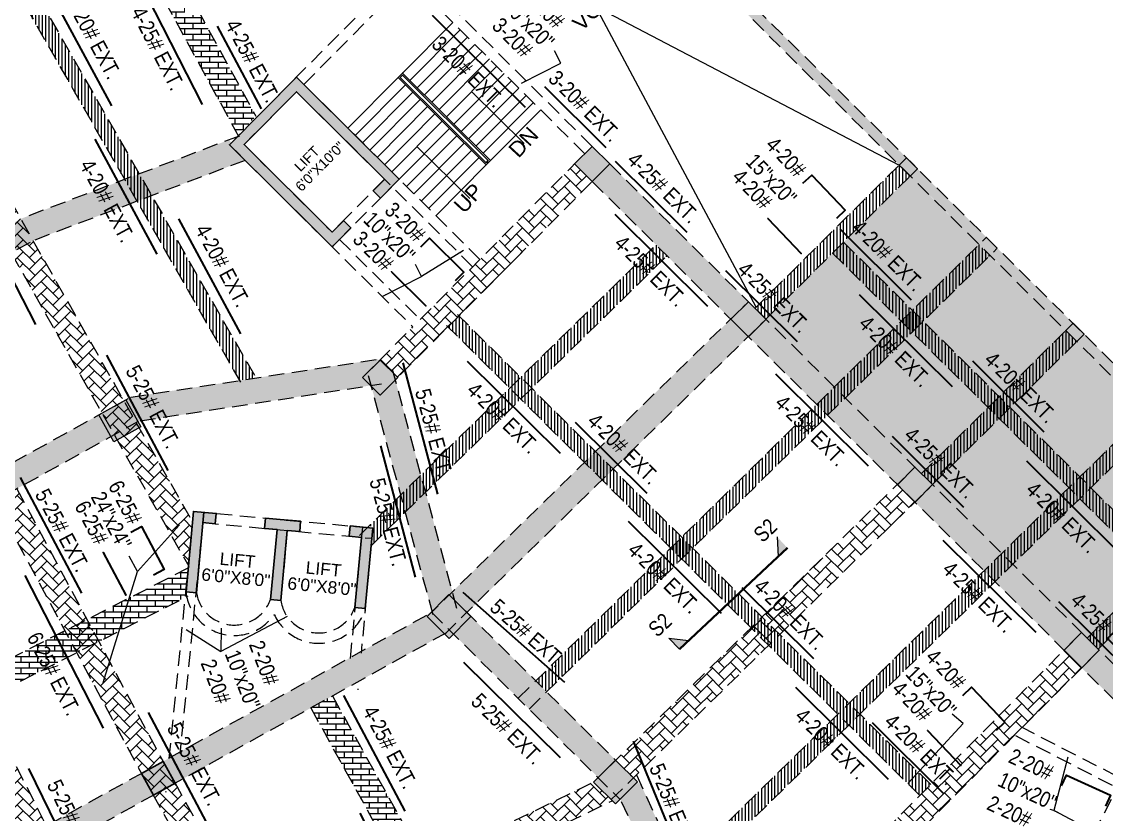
# Model space of a CAD drawing. Header units: inches. Extents: x 1182429 to 1211915, y -922309 to -906718.
# Drawn here: x 1184265 to 1185314, y -914226 to -913460 of the extents above; entities that cross this region are included whole.
import ezdxf

# ---------------------------------------------------------------- set-up
doc = ezdxf.new("R2010")
doc.units = ezdxf.units.IN
doc.header["$LTSCALE"] = 6
doc.linetypes.add('CONTINOUS', pattern=[2000000.0, 1000000.0, 1000000.0])
doc.linetypes.add('DASHED2', pattern=[0.375, 0.25, -0.125])
for name, color, linetype in [('A-CUTOUT', 3, 'CONTINOUS'), ('COLL SIZE', 160, 'Continuous'), ('DIM', 7, 'Continuous'), ('door', 5, 'Continuous'), ('FITTING', 24, 'Continuous'), ('TW', 5, 'Continuous')]:
    doc.layers.add(name, color=color, linetype=linetype)
for name, color, linetype, lineweight in [('COL MARK', 210, 'Continuous', 18), ('column', 240, 'Continuous', 25), ('DIM-2', 1, 'Continuous', 13), ('GRID DIM-2', 1, 'Continuous', 9), ('REINF', 5, 'Continuous', 30), ('v.b', 200, 'Continuous', 5), ('W', 250, 'Continuous', 5), ('wall', 7, 'Continuous', 30), ('wall new', 3, 'Continuous', 25)]:
    doc.layers.add(name, color=color, linetype=linetype, lineweight=lineweight)
doc.styles.add('ARI', font='arial.ttf')
doc.styles.add('IQ', font='ARIALN.TTF')
doc.dimstyles.new('Copy(2) of AA', dxfattribs={"dimtxt": 12, "dimasz": 4, "dimexe": 0.18, "dimexo": 0, "dimgap": 0.09, "dimtad": 0, "dimdec": 0, "dimzin": 0, "dimdsep": 46, "dimlunit": 3, "dimtxsty": 'ARI', "dimblk": 'OBLIQUE', "dimcen": 0.09, "dimclrd": 7, "dimclre": 7, "dimclrt": 7, "dimadec": 0, "dimazin": 0, "dimtfac": 1, "dimtdec": 0, "dimtofl": 0, "dimtmove": 0, "dimatfit": 3, "dimfxl": 1, "dimtolj": 1, "dimtzin": 0, "dimlwd": 5, "dimlwe": 5, "dimarcsym": 0})
pattern_1 = [(0, (44661.9175, -12869.1655), (0, 5.419344), []), (90, (44661.9175, -12869.1655), (-8.128, 5.419344), [5.419344, -5.419344])]
pattern_2 = [(45, (44661.9175, -12869.1655), (0, 11.494727835), [24.384, -8.128]), (135, (44667.665, -12863.418), (1e-15, 11.494727835), [24.384, -8.128])]
pattern_3 = [(0, (53435.826, -12869.1655), (0, 5.419344), []), (90, (53435.826, -12869.1655), (-8.128, 5.419344), [5.419344, -5.419344])]
pattern_4 = [(90, (53435.826, -12869.1655), (-3.175, 0), [])]

# ---------------------------------------------------------------- blocks, each defined once
blk = doc.blocks.new('_Oblique')
at = {"layer": 'DIM', "color": 0, "lineweight": -2}
blk.add_line((-0.5, -0.5), (0.5, 0.5), dxfattribs=at)

msp = doc.modelspace()

# ---------------------------------------------------------------- hatches: boundary and pattern name
at = {"layer": 'A-CUTOUT', "lineweight": 0, "ltscale": 0.3}
h = msp.add_hatch(dxfattribs=at)
h.set_pattern_fill('AR-BRSTD', color=256, scale=0.08)
h.set_pattern_definition(pattern_3)
h.paths.add_polyline_path([(1184448, -913521.7), (1184242.1, -913145), (1184264.4, -913135.8), (1184445.2, -913466.6), (1184491.4, -913551.2), (1184474.5, -913570.1)])
h = msp.add_hatch(dxfattribs=at)
h.set_pattern_fill('AR-BRSTD', color=256, scale=0.08)
h.set_pattern_definition(pattern_1)
h.paths.add_polyline_path([(1183360.6, -914141.5), (1183360.6, -914141.5), (1183366.4, -914155.5), (1183368.5, -914159.4), (1183371.6, -914157.8), (1184276.1, -913671.4), (1184481, -913593.9), (1184465.5, -913574.1), (1184264.7, -913650.2), (1184162.6, -913705.1), (1183857.3, -913869.3), (1183626.8, -913993.3), (1183358.9, -914137.3)])
h = msp.add_hatch(dxfattribs=at)
h.set_pattern_fill('AR-BRSTD', color=256, scale=0.08)
h.set_pattern_definition(pattern_1)
h.paths.add_polyline_path([(1184833.6, -913597.3), (1185551.4, -914310), (1185539.9, -914332.5), (1185534.5, -914327.1), (1184816.7, -913614.3)])
h = msp.add_hatch(dxfattribs=at)
h.set_pattern_fill('AR-BRSTD', color=256, scale=0.08)
h.set_pattern_definition(pattern_1)
h.paths.add_polyline_path([(1183752.9, -914330.4), (1183754.6, -914334.6), (1183762.4, -914352.5), (1183911.2, -914276.8), (1184076.8, -914192.5), (1184180.5, -914139.8), (1184268.6, -914094.9), (1184372.9, -914041.8), (1184422.9, -914016.4), (1184425.3, -913988.2), (1184336.8, -914033), (1184250.7, -914077.1), (1184125.3, -914140.9), (1184018.2, -914195.4), (1183892.2, -914259.5), (1183804.7, -914304)])
h = msp.add_hatch(dxfattribs=at)
h.set_pattern_fill('AR-BRSTD', color=256, scale=0.08)
h.set_pattern_definition(pattern_3)
h.paths.add_polyline_path([(1184709.3, -914420.6), (1184544.5, -914123.2), (1184565.5, -914111.6), (1184701.8, -914357.6), (1184747.9, -914440.9), (1184727, -914452.5)])
at = {"layer": 'COL MARK', "lineweight": 30}
h = msp.add_hatch(color=256, dxfattribs=at)
h.dxf.hatch_style = 1
h.paths.add_polyline_path([(1184339.5, -913839.9), (1184365.8, -913825.4), (1184380.3, -913851.6), (1184354.1, -913866.1)])
h = msp.add_hatch(color=256, dxfattribs=at)
h.dxf.hatch_style = 1
h.paths.add_polyline_path([(1184657, -914034.9), (1184678.1, -914013.6), (1184699.4, -914034.8), (1184678.2, -914056)])
h = msp.add_hatch(color=256, dxfattribs=at)
h.dxf.hatch_style = 1
h.paths.add_polyline_path([(1184818, -914194.9), (1184839.2, -914173.6), (1184860.5, -914194.7), (1184839.3, -914216)])
at = {"layer": 'COLL SIZE', "lineweight": 25, "ltscale": 100}
h = msp.add_hatch(color=256, dxfattribs=at)
h.dxf.hatch_style = 1
h.paths.add_polyline_path([(1185124.1, -913609.1), (1185113.4, -913598.5), (1185120.5, -913591.4), (1185131.1, -913602)])
h = msp.add_hatch(color=256, dxfattribs=at)
h.dxf.hatch_style = 1
h.paths.add_polyline_path([(1185285.2, -913769), (1185274.6, -913758.4), (1185281.6, -913751.3), (1185292.3, -913761.9)])
at = {"layer": 'column', "ltscale": 10}
h = msp.add_hatch(color=256, dxfattribs=at)
h.dxf.hatch_style = 1
h.paths.add_polyline_path([(1184576.2, -913652.2), (1184565.1, -913663.3), (1184480, -913578.7), (1184530.7, -913527.6), (1184615.9, -913612.2), (1184604.8, -913623.3), (1184611.9, -913630.4), (1184630, -913612.1), (1184530.7, -913513.5), (1184465.8, -913578.8), (1184565.2, -913677.4), (1184572.2, -913670.3), (1184583.3, -913659.2)])
h = msp.add_hatch(color=256, dxfattribs=at)
h.dxf.hatch_style = 1
h.paths.add_polyline_path([(1184799.7, -913597.4), (1184816.6, -913580.4), (1184833.6, -913597.3), (1184816.7, -913614.3)])
h = msp.add_hatch(color=256, dxfattribs=at)
h.dxf.hatch_style = 1
h.paths.add_polyline_path([(1184950.8, -913747.5), (1184967.7, -913730.5), (1184984.8, -913747.4), (1184967.8, -913764.4)])
h = msp.add_hatch(color=256, dxfattribs=at)
h.dxf.hatch_style = 1
h.paths.add_polyline_path([(1184594.6, -913803.9), (1184611.5, -913786.9), (1184628.6, -913803.8), (1184611.7, -913820.8)])
h = msp.add_hatch(color=256, dxfattribs=at)
h.dxf.hatch_style = 1
h.paths.add_polyline_path([(1185111.9, -913907.4), (1185128.8, -913890.4), (1185145.8, -913907.3), (1185128.9, -913924.3)])
h = msp.add_hatch(color=256, dxfattribs=at)
h.dxf.hatch_style = 1
h.paths.add_polyline_path([(1184440.2, -913944.1), (1184452.1, -913945.2), (1184453.1, -913935.2), (1184431.1, -913933.2), (1184423.9, -914010.8), (1184433.9, -914011.8)])
h = msp.add_hatch(color=256, dxfattribs=at)
h.dxf.hatch_style = 1
h.paths.add_polyline_path([(1184514.8, -913940.9), (1184500.8, -913939.6), (1184499.9, -913949.6), (1184511.9, -913950.7), (1184505.6, -914018.4), (1184515.5, -914019.3), (1184521.8, -913951.6), (1184533.8, -913952.7), (1184534.7, -913942.8)])
h = msp.add_hatch(color=256, dxfattribs=at)
h.dxf.hatch_style = 1
h.paths.add_polyline_path([(1184582.5, -913947.2), (1184581.6, -913957.2), (1184593.5, -913958.3), (1184587.2, -914026), (1184597.2, -914026.9), (1184604.4, -913949.3)])
h = msp.add_hatch(color=256, dxfattribs=at)
h.dxf.hatch_style = 1
h.paths.add_polyline_path([(1185273, -914067.4), (1185289.9, -914050.3), (1185306.9, -914067.3), (1185290, -914084.3)])
h = msp.add_hatch(color=256, dxfattribs=at)
h.dxf.hatch_style = 1
h.paths.add_polyline_path([(1184380.7, -914186.5), (1184401.7, -914174.9), (1184413.3, -914195.9), (1184392.3, -914207.5)])
at = {"layer": 'DIM-2', "ltscale": 0.3}
h = msp.add_hatch(color=256, dxfattribs=at)
h.dxf.hatch_style = 1
h.paths.add_polyline_path([(1184901, -914066.3), (1184909.9, -914057.9), (1184890.9, -914055.6)])
h.paths.add_polyline_path([(1184996.5, -913976.8), (1185005.4, -913968.5), (1184995.4, -913957.7)])
at = {"layer": 'door', "lineweight": 0, "ltscale": 0.3}
h = msp.add_hatch(dxfattribs=at)
h.set_pattern_fill('AR-HBONE', color=256, scale=0.08)
h.set_pattern_definition(pattern_2)
h.paths.add_polyline_path([(1184183.5, -913557.6), (1184155, -913507.3), (1184175.8, -913495), (1184260.9, -913645), (1184303.1, -913719.4), (1184341.2, -913786.7), (1184430.2, -913943.5), (1184426, -913985.3), (1184338.8, -913831.5)])
h = msp.add_hatch(dxfattribs=at)
h.set_pattern_fill('AR-HBONE', color=256, scale=0.08)
h.set_pattern_definition(pattern_2)
h.paths.add_polyline_path([(1184618.9, -913779.4), (1184799.7, -913597.4), (1184816.7, -913614.3), (1184628.6, -913803.8), (1184611.5, -913786.9)])
h = msp.add_hatch(dxfattribs=at)
h.set_pattern_fill('AR-HBONE', color=256, scale=0.08)
h.set_pattern_definition(pattern_2)
h.paths.add_polyline_path([(1183950.7, -913643.9), (1183940.5, -913625.5), (1183961.7, -913613.7), (1184141.9, -913949.4), (1184156.8, -913976.5), (1184204.7, -914070.9), (1184268.2, -914196.2), (1184365.7, -914388.4), (1184425.9, -914507.2), (1184470.3, -914594.7), (1184448.9, -914605.6), (1184376.2, -914462.1), (1184306.5, -914324.8), (1184219.1, -914152.3), (1184154.6, -914025.2), (1184120.9, -913961), (1184013.7, -913761.4)])
h = msp.add_hatch(dxfattribs=at)
h.set_pattern_fill('AR-HBONE', color=256, scale=0.08)
h.set_pattern_definition(pattern_2)
h.paths.add_polyline_path([(1184911.6, -913785.5), (1184950.8, -913747.5), (1184967.8, -913764.4), (1184675.7, -914050.5), (1184326.9, -914243.8), (1184169.6, -914330.9), (1183936.8, -914455.8), (1183234.3, -914744.6), (1183225.2, -914722.5), (1183925.5, -914434.7), (1184109.5, -914335.9), (1184260.3, -914253.2), (1184401.7, -914174.9), (1184656.3, -914033.8), (1184687, -914005.5)])
h = msp.add_hatch(dxfattribs=at)
h.set_pattern_fill('AR-HBONE', color=256, scale=0.08)
h.set_pattern_definition([(45, (53435.826, -12869.1655), (0, 11.494727835), [24.384, -8.128]), (135, (53441.5734, -12863.418), (1e-15, 11.494727835), [24.384, -8.128])])
h.paths.add_polyline_path([(1184509.6, -915153.6), (1184915.4, -914363.7), (1184843.9, -914211.4), (1184662.3, -914031.8), (1184602.9, -913811.4), (1184377.4, -913846.4), (1183940, -914088.7), (1183917.8, -914102.8), (1183716.8, -914243.8), (1183707.1, -914218.9), (1183902.2, -914082.2), (1184370.5, -913822.8), (1184609.2, -913786.2), (1184624.6, -913799.8), (1184683.8, -914019.3), (1184860.5, -914194.7), (1184864.6, -914199.1), (1184940.5, -914367.4), (1184530.9, -915164.6)])
h = msp.add_hatch(dxfattribs=at)
h.set_pattern_fill('AR-HBONE', color=256, scale=0.08)
h.set_pattern_definition(pattern_2)
h.paths.add_polyline_path([(1184260.1, -913911.3), (1184368.9, -914113.9), (1184447.9, -914258.4), (1184544.7, -914433.1), (1184595.8, -914525.2), (1184574.8, -914536.8), (1184528.6, -914453.5), (1184463.4, -914335.8), (1184374.5, -914175), (1184277.8, -913994.8), (1184239.2, -913922.9)])
h = msp.add_hatch(dxfattribs=at)
h.set_pattern_fill('AR-HBONE', color=256, scale=0.08)
h.set_pattern_definition(pattern_2)
h.paths.add_polyline_path([(1184839.5, -914173.9), (1185111.9, -913907.4), (1185128.7, -913924.1), (1184856.5, -914190.8)])
h = msp.add_hatch(dxfattribs=at)
h.set_pattern_fill('AR-HBONE', color=256, scale=0.08)
h.set_pattern_definition(pattern_2)
h.paths.add_polyline_path([(1185028.1, -914352.3), (1185067.9, -914273.9), (1185273, -914067.4), (1185290, -914084.3), (1185103.9, -914271.7), (1185093.4, -914282.3), (1185088.5, -914287.2), (1185032.2, -914396.8), (1185010.9, -914385.8)])
h = msp.add_hatch(dxfattribs=at)
h.set_pattern_fill('AR-HBONE', color=256, scale=0.08)
h.set_pattern_definition(pattern_2)
h.paths.add_polyline_path([(1184280.1, -914471.2), (1184287.2, -914467.3), (1184464.4, -914369.1), (1184577.2, -914311.9), (1184818, -914194.9), (1184836.1, -914212.8), (1184625.6, -914315.1), (1184434.6, -914413), (1184298.7, -914488.4), (1184291.7, -914492.2)])
at = {"layer": 'FITTING', "lineweight": 0, "ltscale": 0.3}
h = msp.add_hatch(dxfattribs=at)
h.set_pattern_fill('ANSI31', color=256, angle=45)
h.set_pattern_definition(pattern_4)
h.paths.add_polyline_path([(1184323.7, -913510.8), (1184281.5, -913437.1), (1184268.5, -913444.6), (1184475.6, -913806.7), (1184491.4, -913804.2)])
h = msp.add_hatch(dxfattribs=at)
h.set_pattern_fill('ANSI31', color=256, angle=45)
h.set_pattern_definition(pattern_4)
h.paths.add_polyline_path([(1184994.1, -913738.1), (1185124.1, -913609.1), (1185113.5, -913598.4), (1184974.1, -913736.8), (1184984.8, -913747.3)])
h = msp.add_hatch(dxfattribs=at)
h.set_pattern_fill('ANSI31', color=256, angle=45)
h.set_pattern_definition(pattern_4)
h.paths.add_polyline_path([(1185064, -913677.1), (1185602.1, -914211.4), (1185594.9, -914225.4), (1185049.1, -913683.5), (1185059.8, -913672.9)])
h = msp.add_hatch(dxfattribs=at)
h.set_pattern_fill('ANSI31', color=256, angle=45)
h.set_pattern_definition(pattern_4)
h.paths.add_polyline_path([(1184852.2, -913701.1), (1184878.3, -913675.5), (1184889, -913686.4), (1184602.8, -913966.4), (1184604.4, -913949.3), (1184601.7, -913946.5)])
h = msp.add_hatch(dxfattribs=at)
h.set_pattern_fill('ANSI31', color=256, angle=45)
h.set_pattern_definition([(90, (53512.9994, -12947.939), (-3.175, 0), [])])
h.paths.add_polyline_path([(1184772.8, -914107.6), (1185201.5, -913685.8), (1185190.8, -913675.2), (1184762.1, -914097.1)])
h = msp.add_hatch(dxfattribs=at)
h.set_pattern_fill('ANSI31', color=256, angle=45)
h.set_pattern_definition(pattern_4)
h.paths.add_polyline_path([(1184693.4, -913770.9), (1184677.2, -913754.8), (1184687.8, -913744.2), (1185144.5, -914197.7), (1185133.5, -914207.9)])
h = msp.add_hatch(dxfattribs=at)
h.set_pattern_fill('ANSI31', color=256, angle=45)
h.set_pattern_definition([(90, (53596.9025, -13029.1136), (-3.175, 0), [])])
h.paths.add_polyline_path([(1185155.2, -913898.1), (1185285.2, -913769), (1185274.6, -913758.4), (1185135.2, -913896.7), (1185145.9, -913907.3)])
h = msp.add_hatch(dxfattribs=at)
h.set_pattern_fill('ANSI31', color=256, angle=45)
h.set_pattern_definition([(90, (53674.2394, -13108.19), (-3.175, 0), [])])
h.paths.add_polyline_path([(1184907.5, -914293.9), (1185362.5, -913848.1), (1185351.9, -913837.4), (1184900.9, -914279.3)])
h = msp.add_hatch(dxfattribs=at)
h.set_pattern_fill('ANSI31', color=256, angle=45)
h.set_pattern_definition([(90, (53756.9727, -13188.0572), (-3.175, 0), [])])
h.paths.add_polyline_path([(1185315.2, -914057), (1185445.2, -913928), (1185434.7, -913917.3), (1185295.3, -914055.7), (1185305.9, -914066.2)])
at = {"layer": 'wall', "lineweight": 5, "ltscale": 6}
h = msp.add_hatch(dxfattribs=at)
h.set_pattern_fill('AR-HBONE', color=252, scale=0.09)
h.set_pattern_definition([(45, (11759.273, -12731.987), (0, 12.931568814), [27.432, -9.144]), (135, (11765.739, -12725.521), (1e-15, 12.931568814), [27.432, -9.144])])
h.paths.add_polyline_path([(1184821.2, -915485.9), (1185456.4, -914249.5), (1185467, -914226.2), (1184984.8, -913747.4), (1185124.1, -913609.1), (1185645.5, -914126.7), (1184927.3, -915524.6), (1184801.3, -915524.6)])
at = {"layer": 'wall new', "lineweight": 9, "ltscale": 6}
h = msp.add_hatch(dxfattribs=at)
h.set_pattern_fill('AR-CONC', color=256, scale=0.06)
h.set_pattern_definition([(50, (63172.558, -12869.1655), (10.93108014, -0.95634513), [1.143, -12.573]), (355, (63172.558, -12869.165), (-2.114605285, 11.46341071), [0.9144, -10.05843505]), (100.4514447, (63173.469, -12869.245), (8.816474825, 10.507065115), [0.97140053, -10.68541468]), (46.1842, (63172.558, -12866.117), (16.26474245, -2.52253968), [1.7145, -18.8595]), (96.6355576, (63173.913, -12866.328), (14.24424804, 14.84556748), [1.45710139, -16.02813649]), (351.1841512, (63172.558, -12866.117), (14.24424804, 14.84556748), [1.37159802, -15.08758392]), (21, (63174.082, -12866.8795), (9.096863476, -6.13591189), [1.143, -12.573]), (326, (63174.082, -12866.88), (3.7081217, 11.05127797), [0.9144, -10.0584]), (71.451445, (63174.84, -12867.391), (12.80498516, 4.91536613), [0.97140053, -10.68539626]), (37.5, (63172.5577, -12869.1655), (0.185316195, 5.073302332), [0, -9.93648, 0, -10.2108, 0, -10.0965]), (7.5, (63172.5577, -12869.1655), (4.00917975, 6.01083449), [0, -5.82168, 0, -9.70788, 0, -3.8481]), (327.5, (63169.159, -12869.1655), (8.13543571, -0.34372464), [0, -3.81, 0, -11.8872, 0, -15.7734]), (317.5, (63167.635, -12869.1655), (8.887750883, 1.525589462), [0, -4.953, 0, -7.89432, 0, -11.2014])])
h.paths.add_polyline_path([(1184368.2, -915533.4), (1184499.3, -915551.8), (1184608, -915545.5), (1184722.6, -915538.9), (1184796.1, -915534.6), (1184933.4, -915534.6), (1185657.8, -914124.9), (1184527.2, -913002.2), (1183874.6, -913269.7), (1183933.8, -913413.2), (1182845.6, -913858.7), (1183570.9, -915630.7), (1183888.1, -915567.7), (1184187.7, -915508.1)])
h.paths.add_polyline_path([(1184369.5, -915523.5), (1184499.7, -915541.7), (1184607.4, -915535.5), (1184722.1, -915528.9), (1184795.8, -915524.6), (1184927.3, -915524.6), (1185645.6, -914126.8), (1184524.9, -913014), (1183887.6, -913275.2), (1183946.9, -913418.7), (1182858.7, -913864.1), (1183578, -915621.5), (1183885.7, -915557.5), (1184185.7, -915497.8)], flags=16)

# ---------------------------------------------------------------- linework, layer by layer
at = {"layer": 'COL MARK', "elevation": -84.6}
for points in [[(1184339.5, -913839.9), (1184365.8, -913825.4), (1184380.3, -913851.6), (1184354.1, -913866.1)], [(1184657, -914034.9), (1184678.1, -914013.6), (1184699.4, -914034.8), (1184678.2, -914056)], [(1184818, -914194.9), (1184839.2, -914173.6), (1184860.5, -914194.7), (1184839.3, -914216)]]:
    msp.add_lwpolyline(points, close=True, dxfattribs=at)
at = {"layer": 'COLL SIZE', "lineweight": 25, "ltscale": 100}
for points, elevation in [([(1185124.1, -913609.1), (1185113.4, -913598.5), (1185120.5, -913591.4), (1185131.1, -913602), (1185124.1, -913609.1)], -4169.2), ([(1185285.2, -913769), (1185274.6, -913758.4), (1185281.6, -913751.3), (1185292.3, -913761.9), (1185285.2, -913769)], -4170.7)]:
    msp.add_lwpolyline(points, dxfattribs=dict(at, elevation=elevation))
at = {"layer": 'column', "ltscale": 10}
for p, q in [((1184537.8, -913520.5, 3884.5), (1184630, -913612.1, 3884.5)), ((1184530.7, -913527.6, 3884.5), (1184615.9, -913612.2, 3884.5))]:
    msp.add_line(p, q, dxfattribs=at)
for points, elevation in [([(1184576.2, -913652.2), (1184565.1, -913663.3), (1184480, -913578.7), (1184530.7, -913527.6), (1184615.9, -913612.2), (1184604.8, -913623.3), (1184611.9, -913630.4), (1184630, -913612.1), (1184530.7, -913513.5), (1184465.8, -913578.8), (1184565.2, -913677.4), (1184572.2, -913670.3), (1184572.2, -913670.3), (1184583.3, -913659.2), (1184576.2, -913652.2)], 3884.5), ([(1184799.7, -913597.4), (1184816.6, -913580.4), (1184833.6, -913597.3), (1184816.7, -913614.3), (1184799.7, -913597.4)], -84.6), ([(1184950.8, -913747.5), (1184967.7, -913730.5), (1184984.8, -913747.4), (1184967.8, -913764.4), (1184950.8, -913747.5)], -84.6), ([(1184594.6, -913803.9), (1184611.5, -913786.9), (1184628.6, -913803.8), (1184611.7, -913820.8), (1184594.6, -913803.9)], -84.6), ([(1185111.9, -913907.4), (1185128.8, -913890.4), (1185145.8, -913907.3), (1185128.9, -913924.3), (1185111.9, -913907.4)], -84.6), ([(1184440.2, -913944.1), (1184452.1, -913945.2), (1184453.1, -913935.2), (1184431.1, -913933.2), (1184423.9, -914010.8), (1184433.9, -914011.8), (1184441.1, -913934.1)], 3884.5), ([(1184514.8, -913940.9), (1184500.8, -913939.6), (1184499.9, -913949.6), (1184511.9, -913950.7), (1184505.6, -914018.4), (1184515.5, -914019.3), (1184521.8, -913951.6), (1184533.8, -913952.7), (1184534.7, -913942.8), (1184514.8, -913940.9)], 3884.5), ([(1184582.5, -913947.2), (1184581.6, -913957.2), (1184593.5, -913958.3), (1184587.2, -914026), (1184597.2, -914026.9), (1184604.4, -913949.3), (1184582.5, -913947.2)], 3884.5), ([(1185273, -914067.4), (1185289.9, -914050.3), (1185306.9, -914067.3), (1185290, -914084.3), (1185273, -914067.4)], -84.6), ([(1184380.7, -914186.5), (1184401.7, -914174.9), (1184413.3, -914195.9), (1184392.3, -914207.5), (1184380.7, -914186.5)], -84.6)]:
    msp.add_lwpolyline(points, dxfattribs=dict(at, elevation=elevation))
at = {"layer": 'DIM-2', "ltscale": 0.3}
for p, q in [((1184995.4, -913957.7), (1184996.5, -913976.8)), ((1184901, -914066.3), (1184890.9, -914055.6)), ((1184890.9, -914055.6), (1184909.9, -914057.9))]:
    msp.add_line(p, q, dxfattribs=at)
at = {"layer": 'DIM-2', "lineweight": 40, "ltscale": 0.3}
for q in [(1185005.4, -913968.5), (1184901, -914066.3)]:
    msp.add_line((1184986, -913986.7), q, dxfattribs=at)
at = {"layer": 'REINF', "ltscale": 0.3}
for p, q in [((1184291.8, -913430, -8277), (1184351.8, -913541.3, -8277)), ((1184382.1, -913427.3, -68.1), (1184439.6, -913539.9, -68.1)), ((1184662, -913453.5, 4865), (1184751.8, -913542.5, 4865)), ((1184454, -913464.1, -14237.5), (1184496.4, -913544.1, -14237.5)), ((1184770.4, -913522.4, 8249.7), (1184830, -913581.4, 8249.7)), ((1184335.7, -913573.3, -2992.7), (1184395.7, -913684.6, -2992.7)), ((1184838.8, -913594.6, 8834.1), (1184908.1, -913663.2, 8834.1)), ((1184202.3, -913604.9, -8480.5), (1184278.2, -913752.5, -8480.5)), ((1184416.6, -913650.3, -8277), (1184476.6, -913761.6, -8277)), ((1184838.4, -913646, 980.5), (1184928.2, -913734.9, 980.5)), ((1185056, -913660.2, 6662.5), (1185125.2, -913728.8, 6662.5)), ((1184945.5, -913700.5, 8635.2), (1185014.8, -913769.1, 8635.2)), ((1185074.9, -913723.7, 980.5), (1185164.7, -913812.6, 980.5)), ((1184347.1, -913782.1, -6125.1), (1184406.3, -913893.7, -6125.1)), ((1184695.8, -913788, 980.5), (1184785.6, -913876.9, 980.5)), ((1185184.3, -913787.6, 6655.9), (1185253.5, -913856.2, 6655.9)), ((1184633.5, -913789.6, -5842.5), (1184667.1, -913916.4, -5842.5)), ((1184993.8, -913800.3, 980.5), (1185083.6, -913889.2, 980.5)), ((1184800.3, -913847, 11593.1), (1184869.6, -913915.6, 11593.1)), ((1185106.6, -913860.4, 8635.2), (1185175.8, -913929, 8635.2)), ((1184611.8, -913870, -8278.6), (1184645.4, -913996.9, -8278.6)), ((1185236.5, -913884.2, 980.5), (1185326.3, -913973.1, 980.5)), ((1184263.4, -913900.6, -6122.5), (1184322.7, -914012.2, -6122.5)), ((1184851.5, -913942.5, 980.5), (1184941.3, -914031.5, 980.5)), ((1185155.7, -913961.1, 980.5), (1185245.5, -914050, 980.5)), ((1184268, -913995.1, -4104.5), (1184343.8, -914142.6, -4104.5)), ((1184961.4, -914006.9, 10462.9), (1185030.6, -914075.5, 10462.9)), ((1184691.6, -914011.4, -8623.3), (1184790, -914098.2, -8623.3)), ((1185267.7, -914020.3, 8635.2), (1185336.9, -914089, 8635.2)), ((1184692.3, -914078.9, 84.6), (1184785.7, -914171.1, 84.6)), ((1185013.1, -914103, 980.5), (1185102.9, -914192, 980.5)), ((1184576.3, -914111.1, -6207.2), (1184635.5, -914222.8, -6207.2)), ((1184387.2, -914127.5, -6122.5), (1184446.4, -914239.1, -6122.5)), ((1185087.5, -914137.4, 9558.6), (1185156.8, -914206.1, 9558.6)), ((1184856.4, -914155.2), (1184906.1, -914276.7)), ((1184271.7, -914181.6, -6122.5), (1184326.9, -914295.3, -6122.5)), ((1184591.9, -914224.8, -4104.5), (1184667.7, -914372.3, -4104.5))]:
    msp.add_line(p, q, dxfattribs=at)
for points, elevation in [([(1185020.5, -913616.1), (1185029, -913608.1), (1185061.2, -913642), (1185052.8, -913650)], -679.5), ([(1184986.4, -913650), (1184986.4, -913650), (1185018.7, -913683.9), (1185018.7, -913683.9)], -679.5), ([(1184651.1, -913677.4), (1184659.4, -913669.2), (1184692.5, -913702.1), (1184684.3, -913710.4)], -3884.5), ([(1184622.5, -913701.7), (1184622.5, -913701.7), (1184655.7, -913734.6), (1184655.7, -913734.6)], -3884.5), ([(1185175.1, -914111.1), (1185183.5, -914103.1), (1185215.7, -914136.9), (1185207.3, -914145)], 84.6), ([(1185140.9, -914145), (1185140.9, -914145), (1185173.2, -914178.9), (1185173.2, -914178.9)], 84.6), ([(1185270.4, -914198.6), (1185275.3, -914188), (1185317.7, -914207.6), (1185312.9, -914218.2)], -956.3)]:
    msp.add_lwpolyline(points, dxfattribs=dict(at, elevation=elevation))
for points in [[(1184370.6, -913953.3), (1184380.9, -913947.9), (1184402.6, -913989.3), (1184392.3, -913994.7)], [(1184343.9, -913972.8), (1184343.9, -913972.8), (1184365.6, -914014.3), (1184365.6, -914014.3)]]:
    msp.add_lwpolyline(points, dxfattribs=at)
at = {"layer": 'TW', "ltscale": 10, "elevation": 3884.5}
msp.add_lwpolyline([(1184718.3, -913594.2), (1184633.2, -913509.6), (1184629, -913513.9), (1184714.1, -913598.4), (1184718.3, -913594.2)], dxfattribs=at)
msp.add_lwpolyline([(1184716.2, -913594.2), (1184633.2, -913511.7), (1184631.1, -913513.9), (1184714.1, -913596.3)], close=True, dxfattribs=at)
at = {"layer": 'v.b', "linetype": 'DASHED2', "ltscale": 10}
for p, q in [((1184527.2, -913002.2, -4113), (1185657.8, -914124.9, -4171.1)), ((1184524.9, -913014, -4113), (1185645.6, -914126.8, -4170.6)), ((1184251.5, -913112.3, -4113), (1184491.4, -913551.2, 2642.7)), ((1184230.5, -913123.8, -4113), (1184476.1, -913573.2, 2804.4)), ((1184465.8, -913578.8, 3884.5), (1184622.3, -913421.3, -84.6)), ((1184537.8, -913520.5, 3884.5), (1184639.2, -913418.4, 3884.5)), ((1184639.2, -913418.4, 3884.5), (1184809.5, -913587.5, 3884.5)), ((1184646.3, -913411.3, 3884.5), (1184816.6, -913580.4, 3884.5)), ((1184281.5, -913437.1, -84.6), (1184491.6, -913804.4, -93.7)), ((1184268.5, -913444.5, -84.6), (1184476.6, -913808.4, -93.6)), ((1184176, -913495.3, -84.6), (1184430.2, -913943.5, -88.1)), ((1184155, -913507.3, -84.6), (1184426.5, -913986.2, -87.9)), ((1184537.8, -913520.5, 3884.5), (1184708.1, -913689.7, 3884.5)), ((1184480, -913578.7, 3884.5), (1184530.7, -913527.6, 3884.5)), ((1184530.7, -913527.6, 3884.5), (1184701, -913696.7, 3884.5)), ((1184475.2, -913570.4, 4321.3), (1184265.3, -913650, -4057.8)), ((1184465.8, -913578.8, 3884.5), (1184643.2, -913754.9, 3884.5)), ((1184480, -913578.7, 3884.5), (1184565.1, -913663.3, 3884.5)), ((1184650.3, -913747.8, 3884.5), (1184809.5, -913587.5, 3884.5)), ((1184481, -913593.9, 3884.5), (1184273.8, -913672.4, -4057.8)), ((1184833.6, -913597.3, -84.6), (1185551.4, -914310, 3884.5)), ((1184974.1, -913736.8, -83.1), (1185113.5, -913598.4, -4169.2)), ((1184615.2, -913817.3, -84.6), (1184826.6, -913604.4, -84.6)), ((1184984.7, -913747.4, -83.1), (1185124.1, -913609.1, -4169.2)), ((1184615.9, -913612.2, 3884.5), (1184565.1, -913663.3, 3884.5)), ((1184630, -913612.1, 3884.5), (1184565.2, -913677.4, 3884.5)), ((1184604.8, -913623.3, 3884.5), (1184615.9, -913612.2, 3884.5)), ((1184611.9, -913630.4, 3884.5), (1184630, -913612.1, 3884.5)), ((1184816.7, -913614.3, -84.6), (1185534.5, -914327.1, 3884.5)), ((1184604.8, -913623.3, 3884.5), (1184611.9, -913630.4, 3884.5)), ((1184565.1, -913663.3, 3884.5), (1184576.2, -913652.2, 3884.5)), ((1184576.2, -913652.2, 3884.5), (1184583.3, -913659.2, 3884.5)), ((1184572.2, -913670.3, 3884.5), (1184583.3, -913659.2, 3884.5)), ((1183348.6, -914170.1, -6867.2), (1184276.1, -913671.4, -4057.8)), ((1184572.2, -913670.3, 3884.5), (1184650.3, -913747.8, 3884.5)), ((1184745, -914113.8, -84.6), (1185198, -913668.2, -84.6)), ((1185059.8, -913672.9, -2100.7), (1185602.1, -914211.4, -2128.6)), ((1184591.6, -913956.4, -84.6), (1184878.3, -913675.5, -84.6)), ((1184755.6, -914124.4, -84.6), (1185208.4, -913678.9, -84.6)), ((1185049.1, -913683.5, -2100.7), (1185594.9, -914225.4, -2128.8)), ((1184602.8, -913966.4, -84.6), (1184889, -913686.1, -84.6)), ((1184657, -914034.9, -84.6), (1184967.7, -913730.5, -84.6)), ((1184686.3, -913742.8, 3884.5), (1185144.5, -914197.7, 669.4)), ((1184594.6, -913803.9, 3884.5), (1184643.2, -913754.9, 3884.5)), ((1184674, -914051.8, -84.6), (1184984.8, -913747.4, -84.6)), ((1184675.8, -913753.4, 3884.5), (1185134, -914208.4, 669.4)), ((1185135.2, -913896.7, -86.1), (1185274.6, -913758.3, -4172.2)), ((1185145.8, -913907.3, -84.6), (1185285.2, -913769, -4170.7)), ((1184370.5, -913822.8, -174.8), (1184609.2, -913786.2, 3884.5)), ((1184685.9, -914027.1, -84.6), (1184623.6, -913796.1, 3884.5)), ((1184662.8, -914033.3, -84.6), (1184600.4, -913802.3, 3884.5)), ((1184379.4, -913845.7, -84.6), (1184612.9, -913809.9, 3884.5)), ((1183902.2, -914082.2, -84.6), (1184370.5, -913822.8, -174.8)), ((1184900.1, -914280.1, -84.6), (1185353.1, -913836.3, -84.6)), ((1183913.8, -914103.2, -84.6), (1184377.4, -913846.4, -84.6)), ((1184910.6, -914290.8, -84.6), (1185363.6, -913847, -84.6)), ((1184818, -914194.9, -84.6), (1185128.8, -913890.4, -84.6)), ((1184260.2, -913911.3, -84.6), (1184401.7, -914174.9, -84.6)), ((1184835.1, -914211.8, -84.6), (1185145.8, -913907.3, -84.6)), ((1184239.2, -913922.9, -84.6), (1184380.7, -914186.5, -84.6)), ((1185295.3, -914055.6, 4001.5), (1185434.7, -913917.3, -84.6)), ((1184431.1, -913933.2, 3884.5), (1184407.3, -914173.2, -84.6)), ((1184441.1, -913934.1, 3884.5), (1184418, -914167.3, -84.6)), ((1184431.1, -913933.2, 3884.5), (1184604.4, -913949.3, 3884.5)), ((1185305.9, -914066.3, 4001.5), (1185445.3, -913927.9, -84.6)), ((1184440.2, -913944.1, 3884.5), (1184603.5, -913959.2, 3884.5)), ((1184511.9, -913950.7, 3884.5), (1184505.6, -914018.4, 3884.5)), ((1184521.8, -913951.6, 3884.5), (1184515.5, -914019.3, 3884.5)), ((1184594.4, -913948.3, 3884.5), (1184582.6, -914076.1, -84.6)), ((1184604.4, -913949.3, 3884.5), (1184593.2, -914070.2, -84.6)), ((1184470.3, -914594.7, -84.6), (1184156.8, -913976.5, -84.6)), ((1183751.5, -914331.1, 1917.2), (1184425.3, -913988.2, 3914.9)), ((1183762.4, -914352.5, 1917.2), (1184426, -914014.9, 3884.5)), ((1184423.9, -914010.8, 3884.5), (1184433.9, -914011.8, 3884.5)), ((1184505.6, -914018.4, 3884.5), (1184515.5, -914019.3, 3884.5)), ((1184678.1, -914013.6, -84.6), (1184856.5, -914190.8, -84.6)), ((1184587.2, -914026, 3884.5), (1184597.2, -914026.9, 3884.5)), ((1184656.3, -914033.8, -84.6), (1184401.7, -914174.9, -84.6)), ((1184661.2, -914030.6, -84.6), (1184843.6, -914211.7, -84.6)), ((1184675.7, -914050.5, -84.6), (1184413.3, -914195.9, -84.6)), ((1185067.9, -914273.9, -84.6), (1185282.8, -914057.4, 3884.5)), ((1185232.5, -914142.2, 3884.5), (1185299.9, -914074.4, 3884.5)), ((1184565.5, -914111.6, -84.6), (1184747.9, -914440.9, -84.6)), ((1184590, -914104.6, 3884.5), (1184589.9, -914105.8, 3884.5)), ((1184544.5, -914123.2, -84.6), (1184727, -914452.5, -84.6)), ((1185444.4, -914251, 3884.5), (1185232.5, -914142.2, 3884.5)), ((1185088.5, -914287.2, 3884.5), (1185225.1, -914149.6, 3884.5)), ((1185439.8, -914259.9, 3884.5), (1185225.1, -914149.6, 3884.5)), ((1184401.7, -914174.9, -84.6), (1184162, -914307.7, -84.6)), ((1184401.7, -914174.9, -84.6), (1184607.4, -914546.2, -84.6)), ((1184380.7, -914186.5, -84.6), (1184586.4, -914557.8, -84.6)), ((1184413.3, -914195.9, -84.6), (1184173.7, -914328.7, -84.6)), ((1184498.7, -914350.1, -84.6), (1184818, -914194.9, -84.6)), ((1184859.5, -914187.8, -84.6), (1184934.7, -914354, -84.6)), ((1185328.8, -914191.6, 3884.5), (1185249.3, -914346.4, 3884.5)), ((1184404.3, -914203.8, 3884.5), (1184404.2, -914205, 3884.5)), ((1184509.2, -914371.6, -84.6), (1184836.1, -914212.8, -84.6)), ((1184844.8, -914213.5, -84.6), (1184912.8, -914363.9, -84.6))]:
    msp.add_line(p, q, dxfattribs=at)
for centre, radius, start, end in [((1184470.6, -914006, 3884.5), 47.1, 187.3396, 325.1213), ((1184470.6, -914006, 3884.5), 37.1, 188.9478, 340.4478), ((1184552.2, -914013.6, 3884.5), 37.1, 188.9478, 340.4478), ((1184552.2, -914013.6, 3884.5), 47.1, 204.2744, 342.0561)]:
    msp.add_arc(centre, radius, start, end, dxfattribs=at)
at = {"layer": 'W', "color": 1, "ltscale": 10}
for p, q in [((1184975.2, -913735.7, -175.5), (1184663.2, -913151.3, -4053.8)), ((1184524.8, -913290.7, -4053.8), (1185113.4, -913598.5, -4169.2)), ((1184633.2, -913509.6, 3884.5), (1184681.8, -913460.6, 3884.5)), ((1184640.3, -913516.7, 3884.5), (1184688.9, -913467.7, 3884.5)), ((1184647.4, -913523.7, 3884.5), (1184696, -913474.7, 3884.5)), ((1184654.5, -913530.7, 3884.5), (1184703.1, -913481.8, 3884.5)), ((1184661.6, -913537.8, 3884.5), (1184710.2, -913488.8, 3884.5)), ((1184668.7, -913544.8, 3884.5), (1184717.3, -913495.9, 3884.5)), ((1184675.8, -913551.9, 3884.5), (1184724.4, -913502.9, 3884.5)), ((1184580.3, -913562.8, 3884.5), (1184629, -913513.9, 3884.5)), ((1184682.9, -913558.9, 3884.5), (1184731.5, -913510, 3884.5)), ((1184587.4, -913569.9, 3884.5), (1184636.1, -913520.9, 3884.5)), ((1184690, -913566, 3884.5), (1184738.6, -913517, 3884.5)), ((1184697, -913573, 3884.5), (1184745.7, -913524.1, 3884.5)), ((1184594.5, -913576.9, 3884.5), (1184643.1, -913528, 3884.5)), ((1184601.6, -913584, 3884.5), (1184650.2, -913535, 3884.5)), ((1184704.1, -913580.1, 3884.5), (1184752.8, -913531.1, 3884.5)), ((1184608.7, -913591, 3884.5), (1184657.3, -913542, 3884.5)), ((1184711.2, -913587.1, 3884.5), (1184759.9, -913538.1, 3884.5)), ((1184718.3, -913594.2, 3884.5), (1184767, -913545.2, 3884.5)), ((1184615.8, -913598.1, 3884.5), (1184664.4, -913549.1, 3884.5)), ((1184622.9, -913605.1, 3884.5), (1184671.5, -913556.1, 3884.5)), ((1184630, -913612.1, 3884.5), (1184678.6, -913563.2, 3884.5)), ((1184637.1, -913619.2, 3884.5), (1184685.7, -913570.2, 3884.5)), ((1184644.2, -913626.2, 3884.5), (1184692.8, -913577.3, 3884.5)), ((1184651.3, -913633.3, 3884.5), (1184699.9, -913584.3, 3884.5)), ((1184658.4, -913640.3, 3884.5), (1184707, -913591.4, 3884.5)), ((1184665.5, -913647.4, 3884.5), (1184714.1, -913598.4, 3884.5))]:
    msp.add_line(p, q, dxfattribs=at)

# ---------------------------------------------------------------- texts
at = {"layer": 'GRID DIM-2', "ltscale": 0.3, "char_height": 15, "width": 210.298, "attachment_point": 1, "rotation": 43.122, "style": 'ARI'}
for insert in [(1184971.2, -913953.2, 84.6), (1184869.4, -914044.6)]:
    msp.add_mtext('{\\fArial Narrow|b0|i0|c0|p34;S2}', dxfattribs=dict(at, insert=insert))
at = {"layer": 'W', "style": 'IQ'}
for s, rotation, p in [('3-20#', 315.1974, (1184749.5, -913437.2, -3884.5)), ('4-20# EXT.', 298.333, (1184307.4, -913440.6, -7041.1)), ('10"x20"', 315.1974, (1184729, -913446.3, -3884.5)), ('4-25# EXT.', 297.0784, (1184370.2, -913450.5, 3554.1)), ('4-25# EXT.', 297.9127, (1184461.3, -913462.9, -13001.6)), ('3-20#', 315.1974, (1184718.7, -913465.1, -3884.5)), ('3-20# EXT.', 315.2697, (1184660.4, -913483, 8487.2)), ('3-20# EXT.', 315.2697, (1184773.1, -913516.1, 4018.3)), ('4-20#', 313.5893, (1184983.4, -913580, -679.5)), ('4-25# EXT.', 315.2697, (1184849.3, -913595, 4687.3)), ('15"x20"', 313.5893, (1184964.2, -913596.1, -679.5)), ('4-20# EXT.', 298.333, (1184320.5, -913598.3, 629.4)), ('4-20#', 313.5893, (1184950.8, -913611, -679.5)), ('3-20#', 315.1974, (1184614.9, -913643.5, -3884.5)), ('10"x20"', 315.1974, (1184594.4, -913652.6, -3884.5)), ('4-20# EXT.', 298.333, (1184432.2, -913660.9, -7041.1)), ('3-20#', 315.1974, (1184584.1, -913671.4, -3884.5)), ('4-20# EXT.', 315.2697, (1185066.5, -913660.6, 2515.7)), ('4-25# EXT.', 315.2697, (1184836.8, -913675.5, 4602.7)), ('4-25# EXT.', 315.2697, (1184956, -913700.9, 4488.4)), ('4-20# EXT.', 315.2697, (1185073.3, -913753.2, 4602.7)), ('4-20# EXT.', 315.2697, (1185194.7, -913788, 2509.1)), ('5-25# EXT.', 297.9559, (1184364.9, -913797.2, -4889.2)), ('5-25# EXT.', 284.9592, (1184645.2, -913817.1, -4606.6)), ('4-20# EXT.', 315.2697, (1184694.3, -913817.5, 4602.7)), ('4-25# EXT.', 315.2697, (1184992.2, -913829.8, 4602.7)), ('4-20# EXT.', 315.2697, (1184810.8, -913847.4, 7446.3)), ('4-25# EXT.', 315.2697, (1185117.1, -913860.9, 4488.4)), ('6-25#', 297.6125, (1184348.2, -913908.5)), ('5-25# EXT.', 284.9592, (1184601.1, -913903.5, -4691.3)), ('5-25# EXT.', 297.9559, (1184277.4, -913916.6, -4886.7)), ('24"x24"', 297.6125, (1184331.4, -913919.2)), ('4-20# EXT.', 315.2697, (1185234.9, -913913.7, 4602.7)), ('6-25#', 297.6125, (1184315.7, -913928)), ('4-20# EXT.', 315.2697, (1184849.9, -913972.1, 4602.7)), ('4-25# EXT.', 315.2697, (1185154.1, -913990.6, 4602.7)), ('4-20# EXT.', 315.2697, (1184971.8, -914007.4, 6316.1)), ('5-25# EXT.', 318.7523, (1184716.6, -914027.8, -7387.4)), ('4-25# EXT.', 315.2697, (1185278.1, -914020.8, 4488.4)), ('6-25# EXT.', 297.2041, (1184269.6, -914054.9, -482.3)), ('4-20#', 313.5893, (1185138, -914075, 84.6)), ('15"x20"', 313.5893, (1185118.7, -914091.1, 84.6)), ('4-20#', 313.5893, (1185105.3, -914105.9, 84.6)), ('5-25# EXT.', 315.4665, (1184698.4, -914118.2, 1235.9)), ('4-25# EXT.', 297.9559, (1184594.1, -914126.2, -4971.3)), ('4-20# EXT.', 315.2697, (1185011.6, -914132.5, 4602.7)), ('4-20# EXT.', 315.2697, (1185098, -914137.9, 5411.9)), ('5-25# EXT.', 297.9559, (1184405, -914142.5, -4886.7)), ('5-25# EXT.', 292.3739, (1184871.5, -914180.9, 1235.9)), ('5-25# EXT.', 295.8577, (1184289, -914197.3, -4886.7))]:
    msp.add_text(s, height=15, rotation=rotation, dxfattribs=at).set_placement(p)
at = {"layer": 'W', "ltscale": 10, "style": 'ARI'}
for s, p in [('6\'0"X10\'0"', (1184535.5, -913624.8, -5165.1)), ('LIFT', (1184534.5, -913605.6, -5165.1))]:
    msp.add_text(s, height=9.6, rotation=45.2698, dxfattribs=at).set_placement(p)
at = {"layer": 'W', "ltscale": 0.3, "char_height": 15, "width": 210.298, "attachment_point": 1, "style": 'ARI'}
for insert, rotation in [((1184498.4, -914056.4, -84.6), 291.1113), ((1185224.3, -914161.7, -956.3), 335.2712)]:
    msp.add_mtext('{\\fArial Narrow|b0|i0|c0|p34;2-20#\\P10"x20"\\P2-20#}', dxfattribs=dict(at, insert=insert, rotation=rotation))
at = {"layer": 'wall', "lineweight": 25, "style": 'ARI'}
for s, height, rotation, p in [('VOID', 15, 44.9175, (1184806.6, -913470, -8456.7)), ('DN', 15, 47.2899, (1184745.4, -913592.5, -84.6)), ('UP', 15, 47.2899, (1184692.6, -913646.2, -84.6)), ('LIFT', 12, 354.4773, (1184456, -913984.7, -84.6)), ('LIFT', 12, 354.4773, (1184539.2, -913993.2, -84.6)), ('6\'0"X8\'0"', 12, 354.4773, (1184438.3, -913999.9, -84.6)), ('6\'0"X8\'0"', 12, 354.4773, (1184521.5, -914008.5, -84.6))]:
    msp.add_text(s, height=height, rotation=rotation, dxfattribs=at).set_placement(p)

# ---------------------------------------------------------------- leaders
at = {"layer": 'W', "lineweight": 30, "ltscale": 10}
for points in [[(1184700.1, -913527.4, 3884.5), (1184751, -913577.5, 3884.5)], [(1184647.2, -913580.6, 3884.5), (1184698.2, -913630.7, 3884.5)]]:
    msp.add_leader(points, dimstyle='Copy(2) of AA', override={"dimgap": 0.09, "dimtad": 0}, dxfattribs=at)
at = {"layer": 'wall', "color": 2, "ltscale": 6}
for points in [[(1184748.2, -913519.2, 3884.5), (1184786.2, -913499.9, 3884.5), (1184780.3, -913488.2, 3884.5)], [(1184692.2, -913681.2), (1184651.6, -913706.2)], [(1184613.6, -913725.5, 3884.5), (1184651.6, -913706.2, 3884.5), (1184645.8, -913694.5, 3884.5)], [(1184417.7, -913946.3), (1184376.9, -913991.2)], [(1184343.9, -914098.7), (1184376.9, -913991.2), (1184368.9, -913976.4)], [(1184521.8, -914034.8, 3884.5), (1184457.6, -914068.7, 3884.5)], [(1184424.1, -914047.5), (1184457.6, -914068.7)], [(1184457.9, -914046), (1184457.6, -914068.7)], [(1185121.8, -914196.3, 755), (1185175.3, -914138.3, 755), (1185164.9, -914129.1, 755)], [(1185276.6, -914170.9), (1185263.2, -914222.3), (1185267.1, -914224.3)], [(1185311.2, -914247.7, 3884.5), (1185263.2, -914222.3, 3884.5), (1185259.4, -914221.3, 3884.5)]]:
    msp.add_leader(points, dimstyle='Copy(2) of AA', override={"dimgap": 0.09, "dimtad": 0, "dimfxl": 4, "dimarcsym": 1}, dxfattribs=at)

doc.saveas('drawing.dxf')
